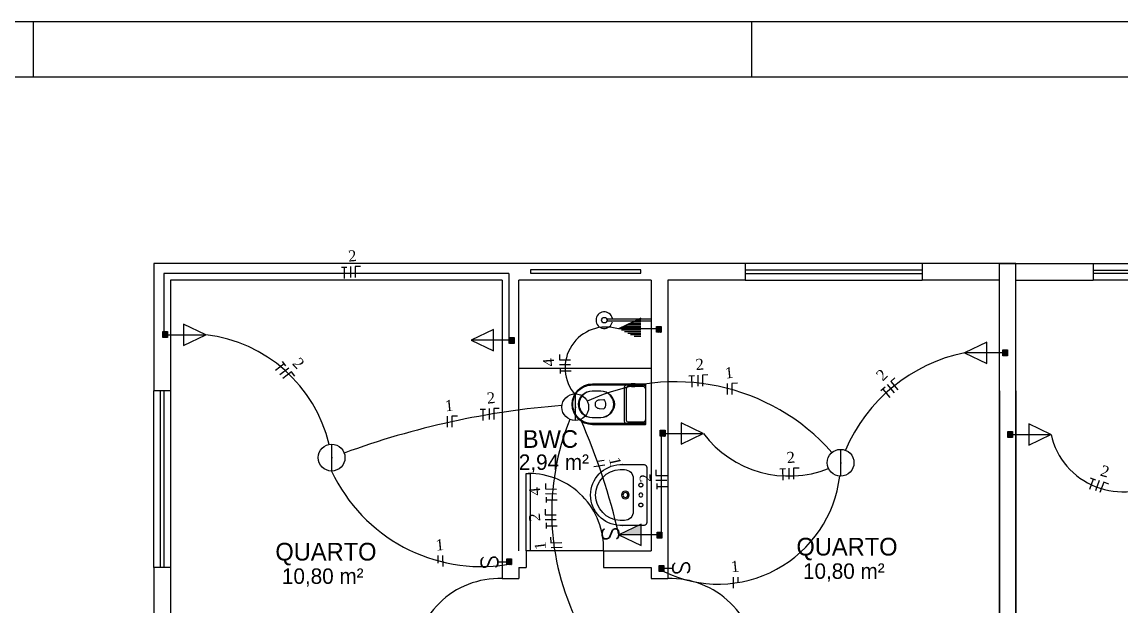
# Model space of a CAD drawing. Header units: inches. Extents: x 645122 to 645329, y 8794230 to 8794268.
# Drawn here: x 645140.05 to 645150, y 8794257.05 to 8794262.33 of the extents above; entities that cross this region are included whole.
import ezdxf

# ---------------------------------------------------------------- set-up
doc = ezdxf.new("R2010")
doc.units = ezdxf.units.IN
doc.header["$LTSCALE"] = 8
doc.header["$MEASUREMENT"] = 0
doc.linetypes.add('HIDDEN', pattern=[0.375, 0.25, -0.125])
for name, color, linetype in [('pena01', 8, 'Continuous'), ('pena02', 7, 'Continuous'), ('pena03', 2, 'Continuous'), ('pena1', 8, 'Continuous'), ('pena2', 7, 'Continuous'), ('pena3', 2, 'Continuous'), ('pena9', 6, 'Continuous'), ('SAN', 7, 'Continuous'), ('SANFINAL', 1, 'Continuous')]:
    doc.layers.add(name, color=color, linetype=linetype)
doc.styles.add('ARIAL', font='arial.ttf', dxfattribs={"height": 36})
doc.styles.add('rocha', font='times.ttf')
doc.styles.add('ROMANS', font='romans', dxfattribs={"height": 0.2})

# ---------------------------------------------------------------- blocks, each defined once
blk = doc.blocks.new('Cp-616-S')
at = {"layer": 'Defpoints', "color": 0, "linetype": 'ByBlock'}
for p in [(0.268, 0), (0.1196, -0.665)]:
    blk.add_point(p, dxfattribs=at)
at = {"layer": 'SAN'}
for points in [[(0.268, 0, -0.329256), (0.2713, -0.0038), (0.2713, -0.481, -0.412623), (0.0863, -0.665, -0.412623), (-0.0987, -0.481), (-0.0987, -0.1295), (-0.1027, -0.1295), (-0.1027, -0.0945), (-0.0987, -0.0945), (-0.0987, -0.0038, -0.329256), (-0.0955, 0), (-0.0863, 0), (0.0863, 0), (0.2592, 0)], [(0.0863, -0.606, -0.418544), (-0.0357, -0.485), (-0.0357, -0.406, -0.411864), (0.0863, -0.283, -0.411864), (0.2083, -0.406), (0.2083, -0.485, -0.418544)], [(0.0863, -0.455, -0.428571), (0.0463, -0.418), (0.0433, -0.378, -0.16754), (0.0863, -0.363, -0.16754), (0.1293, -0.378), (0.1263, -0.418, -0.428571)]]:
    blk.add_lwpolyline(points, format="xyb", close=True, dxfattribs=at)
for points in [[(0.2413, 0, -0.436499), (0.2613, -0.02), (0.2613, -0.17, -0.438636), (0.2413, -0.19), (0.0863, -0.19), (-0.0687, -0.19, -0.438636), (-0.0887, -0.17), (-0.0887, -0.1295, -0.462949)], [(-0.0887, -0.0945), (-0.0887, -0.02, -0.436499), (-0.0687, 0)]]:
    blk.add_lwpolyline(points, format="xyb", dxfattribs=at)
at = {"layer": 'SANFINAL'}
for points in [[(-0.0887, -0.02), (-0.0887, -0.0024, -0.407321), (-0.0867, 0)], [(-0.0537, 0, 0.324141), (-0.0737, -0.02), (-0.0737, -0.16, 0.333333), (-0.0587, -0.175), (0.0863, -0.175), (0.2313, -0.175, 0.333333), (0.2463, -0.16), (0.2463, -0.02, 0.324141), (0.2263, 0, 0.324141)], [(-0.0737, -0.064), (-0.0757, -0.064, 0.374703), (-0.0765, -0.0644, 0.322191), (-0.0765, -0.0816, 0.322509), (-0.0757, -0.082), (-0.0737, -0.082)], [(0.2463, -0.082), (0.2483, -0.082, 0.322509), (0.249, -0.0816, 0.322191), (0.249, -0.0644, 0.374703), (0.2483, -0.064), (0.2463, -0.064)], [(0.2613, -0.0185), (0.2613, -0.0024, 0.407321), (0.2592, 0, 0.407321)], [(0.2613, -0.1716), (0.2613, -0.481, -0.416038), (0.0863, -0.659, -0.416038), (-0.0887, -0.481), (-0.0887, -0.1716)]]:
    blk.add_lwpolyline(points, format="xyb", dxfattribs=at)
for points in [[(-0.0987, -0.0945), (-0.0867, -0.0945), (-0.0867, -0.1295), (-0.0987, -0.1295)], [(-0.0867, -0.127), (-0.0757, -0.127), (-0.0757, -0.097), (-0.0867, -0.097)]]:
    blk.add_lwpolyline(points, dxfattribs=at)
blk.add_lwpolyline([(0.0863, -0.602, 0.418677), (0.2043, -0.485), (0.2043, -0.406, 0.411784), (0.0863, -0.287, 0.411784), (-0.0317, -0.406), (-0.0317, -0.485, 0.418677)], format="xyb", close=True, dxfattribs=at)
blk = doc.blocks.new('L60-c60-S')
for start, end in [(177.56225, 177.77047), (2.22953, 2.43775)]:
    blk.add_arc((0.1245, -0.2338), 0.2752, start, end)
at = {"layer": 'Defpoints', "linetype": 'ByBlock'}
for p in [(-0.1245, 0), (0.3735, 0), (-0.1505, -0.2445), (0.3995, -0.2445), (0.1245, -0.51)]:
    blk.add_point(p, dxfattribs=at)
at = {"layer": 'SAN'}
for points in [[(-0.1505, -0.2445), (-0.1505, -0.026, -0.369445), (-0.1245, 0), (0.1245, 0), (0.3735, 0, -0.369445), (0.3995, -0.026), (0.3995, -0.2445, -0.40213), (0.1245, -0.51, -0.40213)], [(0.1245, -0.0375, 1), (0.1245, -0.0725, 1)], [(0.1245, -0.124), (0.2735, -0.124, -0.410423), (0.3545, -0.2029), (0.3545, -0.2436, -0.401806), (0.1245, -0.464, -0.401806), (-0.1055, -0.2436), (-0.1055, -0.2029, -0.410423), (-0.0245, -0.124)], [(0.1245, -0.16, 1), (0.1245, -0.23, 1)]]:
    blk.add_lwpolyline(points, format="xyb", close=True, dxfattribs=at)
at = {"layer": 'SAN', "linetype": 'HIDDEN'}
for centre in [(0.0345, -0.055), (0.2145, -0.055)]:
    blk.add_circle(centre, 0.0175, dxfattribs=at)
at = {"layer": 'SANFINAL'}
blk.add_lwpolyline([(0.1245, -0.2175, 1), (0.1245, -0.1725, 1)], format="xyb", close=True, dxfattribs=at)

msp = doc.modelspace()

# ---------------------------------------------------------------- hatches: boundary and pattern name
at = {"layer": 'pena03', "linetype": 'Continuous'}
h = msp.add_hatch(dxfattribs=at)
h.set_pattern_fill('ANSI31', color=256, scale=0.04027, angle=1080, style=0)
h.set_pattern_definition([(45, (645156.4751163, 8794285.532116), (-0.0035593644, 0.0035593644), [])])
h.paths.add_polyline_path([(645145.7943, 8794259.5765), (645145.8366, 8794259.5765), (645145.8366, 8794259.523), (645145.7943, 8794259.523)])
at = {"layer": 'pena2'}
h = msp.add_hatch(color=2, dxfattribs=at)
h.paths.add_polyline_path([(645145.6044, 8794257.7608), (645145.4553, 8794257.6895), (645145.6043, 8794257.6893)])
h.paths.add_polyline_path([(645145.6564, 8794257.7857), (645145.6044, 8794257.7608), (645145.6043, 8794257.6893), (645145.6563, 8794257.6892)])
at = {"layer": 'pena3', "linetype": 'Continuous'}
h = msp.add_hatch(dxfattribs=at)
h.set_pattern_fill('ANSI31', color=256, scale=0.04027, angle=1260, style=0)
h.set_pattern_definition([(225, (645130.689804, 8794233.5201054), (0.0035593644, -0.0035593644), [])])
h.paths.add_polyline_path([(645141.3707, 8794259.4757), (645141.3284, 8794259.4757), (645141.3284, 8794259.5292), (645141.3707, 8794259.5292)])
h = msp.add_hatch(dxfattribs=at)
h.set_pattern_fill('ANSI31', color=256, scale=0.04027, angle=1080, style=0)
h.set_pattern_definition([(45, (645155.145285, 8794285.4318284), (-0.0035593644, 0.0035593644), [])])
h.paths.add_polyline_path([(645144.4644, 8794259.4762), (645144.5067, 8794259.4762), (645144.5067, 8794259.4227), (645144.4644, 8794259.4227)])
h = msp.add_hatch(dxfattribs=at)
h.set_pattern_fill('ANSI31', color=256, scale=0.04027, angle=1080, style=0)
h.set_pattern_definition([(45, (645159.611587, 8794285.318763), (-0.0035593644, 0.0035593644), [])])
h.paths.add_polyline_path([(645148.9307, 8794259.3631), (645148.973, 8794259.3631), (645148.973, 8794259.3096), (645148.9307, 8794259.3096)])
h = msp.add_hatch(dxfattribs=at)
h.set_pattern_fill('ANSI31', color=256, scale=0.04027, angle=1260, style=0)
h.set_pattern_definition([(225, (645135.1915757, 8794232.626361), (0.0035593644, -0.0035593644), [])])
h.paths.add_polyline_path([(645145.8724, 8794258.582), (645145.8301, 8794258.582), (645145.8301, 8794258.6355), (645145.8724, 8794258.6355)])
h = msp.add_hatch(dxfattribs=at)
h.set_pattern_fill('ANSI31', color=256, scale=0.04027, angle=1260, style=0)
h.set_pattern_definition([(225, (645138.337207, 8794232.616121), (0.0035593644, -0.0035593644), [])])
h.paths.add_polyline_path([(645149.0181, 8794258.5718), (645148.9758, 8794258.5718), (645148.9758, 8794258.6253), (645149.0181, 8794258.6253)])
h = msp.add_hatch(dxfattribs=at)
h.set_pattern_fill('ANSI31', color=256, scale=0.04027, angle=1079.92586, style=0)
h.set_pattern_definition([(44.92586, (645156.5161313, 8794283.6559253), (-0.0035547556, 0.0035639672), [])])
h.paths.add_polyline_path([(645145.8017, 8794257.7141), (645145.844, 8794257.7141), (645145.8439, 8794257.6606), (645145.8016, 8794257.6606)])
at = {"layer": 'pena3'}
h = msp.add_hatch(dxfattribs=at)
h.set_pattern_fill('ANSI31', color=256, scale=0.04027, angle=1440.02349, style=0)
h.set_pattern_definition([(45.023495, (645155.1109887, 8794283.4336443), (-0.0035608236, 0.00355790455), [])])
h.paths.add_polyline_path([(645144.4408, 8794257.4736), (645144.4831, 8794257.4736), (645144.4831, 8794257.4201), (645144.4408, 8794257.4201)])
h = msp.add_hatch(dxfattribs=at)
h.set_pattern_fill('ANSI31', color=256, scale=0.04027, angle=1260.06928, style=0)
h.set_pattern_definition([(225.069283, (645135.21262, 8794231.3894963), (0.00356366585, -0.0035550577), [])])
h.paths.add_polyline_path([(645145.8621, 8794257.358), (645145.8198, 8794257.358), (645145.8197, 8794257.4115), (645145.862, 8794257.4115)])

# ---------------------------------------------------------------- linework, layer by layer
at = {"layer": 'pena01'}
for p, q in [((645144.4761, 8794257.4736), (645144.476, 8794257.4201)), ((645145.8268, 8794257.358), (645145.8268, 8794257.4115))]:
    msp.add_line(p, q, dxfattribs=at)
at = {"layer": 'pena02'}
for centre in [(645143.6883, 8794254.7959), (645141.4835, 8794254.3391), (645146.0893, 8794254.2928)]:
    msp.add_arc(centre, 4.2743, 71.15286, 71.27884, dxfattribs=at)
at = {"layer": 'pena03'}
for p, q in [((645145.6527, 8794259.6497), (645145.4514, 8794259.5531)), ((645145.6527, 8794259.6212), (645145.5924, 8794259.6212)), ((645145.6527, 8794259.6325), (645145.6158, 8794259.6325)), ((645145.4514, 8794259.5531), (645145.4514, 8794259.5531)), ((645145.796, 8794259.5533), (645145.4525, 8794259.5533)), ((645145.6527, 8794259.5659), (645145.4778, 8794259.5659)), ((645145.6527, 8794259.5407), (645145.4778, 8794259.5407)), ((645145.6527, 8794259.5797), (645145.5065, 8794259.5797)), ((645145.6527, 8794259.5269), (645145.5065, 8794259.5269)), ((645145.6527, 8794259.5935), (645145.5351, 8794259.5935)), ((645145.6527, 8794259.5131), (645145.5351, 8794259.5131)), ((645145.6527, 8794259.6061), (645145.5612, 8794259.6061)), ((645145.7943, 8794259.523), (645145.7943, 8794259.5765)), ((645145.7943, 8794259.5765), (645145.8366, 8794259.5765)), ((645145.8366, 8794259.523), (645145.7943, 8794259.523)), ((645145.796, 8794259.5533), (645145.796, 8794259.5533)), ((645145.8366, 8794259.5765), (645145.8366, 8794259.523)), ((645145.6527, 8794259.5005), (645145.5612, 8794259.5005)), ((645145.6527, 8794259.4854), (645145.5924, 8794259.4854))]:
    msp.add_line(p, q, dxfattribs=at)
at = {"layer": 'pena1'}
for p, q in [((645165.1581, 8794262.3311), (645121.9447, 8794262.3311)), ((645140.1581, 8794261.8311), (645140.1581, 8794262.3311)), ((645146.6581, 8794261.8311), (645146.6581, 8794262.3311)), ((645146.5982, 8794260.144), (645141.2482, 8794260.144)), ((645148.1982, 8794260.144), (645146.5982, 8794260.1442)), ((645149.0482, 8794260.144), (645148.1982, 8794260.144)), ((645148.8982, 8794258.994), (645148.8982, 8794260.144)), ((645148.8982, 8794260.144), (645149.7482, 8794260.144)), ((645149.0482, 8794258.994), (645149.0482, 8794260.144)), ((645149.7482, 8794260.144), (645151.3482, 8794260.1442)), ((645148.1982, 8794260.0836), (645146.5982, 8794260.0838)), ((645146.5982, 8794260.054), (645148.1982, 8794260.054)), ((645149.7482, 8794260.0836), (645151.3482, 8794260.0838)), ((645151.3482, 8794260.054), (645149.7482, 8794260.054)), ((645144.5482, 8794257.544), (645144.5482, 8794259.994)), ((645146.5982, 8794259.994), (645145.8982, 8794259.994)), ((645146.5982, 8794259.9945), (645148.1982, 8794259.9944)), ((645148.8982, 8794259.994), (645148.1982, 8794259.994)), ((645148.8982, 8794258.994), (645148.8982, 8794259.994)), ((645149.0482, 8794258.994), (645149.0482, 8794259.994)), ((645149.0482, 8794259.994), (645149.7482, 8794259.994)), ((645151.3482, 8794259.9945), (645149.7482, 8794259.9944)), ((645145.7482, 8794259.6429), (645145.3461, 8794259.6429)), ((645145.7482, 8794259.6229), (645145.3461, 8794259.6229)), ((645145.7466, 8794259.6596), (645145.7466, 8794259.6596)), ((645145.7482, 8794259.194), (645144.5482, 8794259.194)), ((645141.2482, 8794257.394), (645141.2482, 8794258.994)), ((645141.3082, 8794257.394), (645141.3082, 8794258.994)), ((645141.3378, 8794258.994), (645141.3379, 8794257.394)), ((645141.3978, 8794258.994), (645141.3979, 8794257.394)), ((645144.6158, 8794257.544), (645144.6158, 8794257.394)), ((645145.3158, 8794257.544), (645144.6158, 8794257.544)), ((645145.3158, 8794257.544), (645145.3158, 8794257.394)), ((645141.2482, 8794257.394), (645141.2482, 8794256.5372))]:
    msp.add_line(p, q, dxfattribs=at)
for points in [[(645141.2482, 8794260.144), (645141.2482, 8794258.994)], [(645146.5982, 8794260.144), (645146.5982, 8794259.994)], [(645148.1982, 8794260.144), (645148.1982, 8794259.994)], [(645149.7482, 8794260.144), (645149.7482, 8794259.994)], [(645144.3982, 8794259.994), (645141.3982, 8794259.994), (645141.3982, 8794258.994)], [(645144.3982, 8794259.994), (645144.3982, 8794257.294)], [(645145.7482, 8794259.994), (645144.5482, 8794259.994)], [(645145.7482, 8794259.994), (645145.7482, 8794257.544)], [(645145.8982, 8794259.994), (645145.8982, 8794257.294)], [(645141.3982, 8794258.994), (645141.2482, 8794258.994)], [(645148.8982, 8794256.394), (645148.8982, 8794258.994)], [(645148.8982, 8794258.994), (645148.8982, 8794256.394)], [(645149.0482, 8794258.994), (645149.0482, 8794256.394)], [(645149.0482, 8794256.394), (645149.0482, 8794258.994)], [(645145.3158, 8794257.544), (645145.7482, 8794257.544)], [(645141.3982, 8794257.394), (645141.2482, 8794257.394)], [(645141.3982, 8794257.394), (645141.3982, 8794256.394)], [(645144.5482, 8794257.394), (645144.5482, 8794257.294)], [(645144.5482, 8794257.394), (645144.6158, 8794257.394)], [(645145.3158, 8794257.394), (645145.7482, 8794257.394)], [(645145.7482, 8794257.394), (645145.7482, 8794257.294)], [(645144.3982, 8794257.294), (645144.5482, 8794257.294)], [(645145.7482, 8794257.294), (645145.8982, 8794257.294)]]:
    msp.add_lwpolyline(points, dxfattribs=at)
at = {"layer": 'pena1', "linetype": 'HIDDEN', "ltscale": 0.5}
msp.add_lwpolyline([(645144.655, 8794260.0577), (645145.655, 8794260.0577), (645145.655, 8794260.0877), (645144.655, 8794260.0877)], close=True, dxfattribs=at)
at = {"layer": 'pena1'}
msp.add_lwpolyline([(645144.6158, 8794257.544), (645144.6158, 8794258.244), (645144.6508, 8794258.244), (645144.6508, 8794257.544)], close=True, dxfattribs=at)
msp.add_circle((645145.3232, 8794259.6329), 0.025, dxfattribs=at)
for centre, radius, start, end in [((645145.3232, 8794259.6329), 0.075, 11.53696, 348.46304), ((645144.642, 8794257.5698), 0.6743, 357.81173, 90.7416), ((645144.3744, 8794256.5182), 0.7762, 88.24178, 180.59396), ((645145.922, 8794256.5182), 0.7762, 359.40604, 91.75822)]:
    msp.add_arc(centre, radius, start, end, dxfattribs=at)
at = {"layer": 'pena2'}
for p, q in [((645142.9942, 8794260.1098), (645142.9442, 8794260.1094)), ((645142.9693, 8794260.1097), (645142.9701, 8794260.0097)), ((645143.0251, 8794260.1178), (645143.0259, 8794260.0178)), ((645143.1176, 8794260.1185), (645143.0676, 8794260.1181)), ((645143.0676, 8794260.1181), (645143.0684, 8794260.0181)), ((645144.9168, 8794259.3231), (645144.9165, 8794259.2731)), ((645142.4274, 8794259.2386), (645142.348, 8794259.1779)), ((645142.4424, 8794259.2187), (645142.4121, 8794259.2585)), ((645144.9162, 8794259.2306), (645145.0162, 8794259.2299)), ((645144.9165, 8794259.2731), (645145.0165, 8794259.2724)), ((645142.4674, 8794259.1988), (645142.3879, 8794259.1381)), ((645142.4932, 8794259.165), (645142.4137, 8794259.1043)), ((645142.5235, 8794259.1253), (645142.4932, 8794259.165)), ((645144.9237, 8794259.1996), (645144.9234, 8794259.1496)), ((645144.9234, 8794259.1747), (645145.0234, 8794259.174)), ((645146.1379, 8794259.1276), (645146.0879, 8794259.1272)), ((645146.113, 8794259.1276), (645146.1138, 8794259.0276)), ((645146.1688, 8794259.1356), (645146.1696, 8794259.0356)), ((645146.2613, 8794259.1363), (645146.2113, 8794259.136)), ((645146.2113, 8794259.136), (645146.2121, 8794259.036)), ((645147.9532, 8794259.1105), (645147.9148, 8794259.0784)), ((645146.4347, 8794259.0599), (645146.436, 8794258.9599)), ((645146.5272, 8794259.061), (645146.4772, 8794259.0604)), ((645146.4772, 8794259.0604), (645146.4785, 8794258.9604)), ((645147.8634, 8794259.0254), (645147.825, 8794258.9933)), ((645147.8822, 8794259.0512), (645147.9463, 8794258.9744)), ((645147.9148, 8794259.0784), (645147.9789, 8794259.0017)), ((645147.8442, 8794259.0095), (645147.9083, 8794258.9328)), ((645144.2491, 8794258.8246), (645144.1991, 8794258.8242)), ((645144.2242, 8794258.8246), (645144.225, 8794258.7246)), ((645144.28, 8794258.8326), (645144.2808, 8794258.7326)), ((645144.3725, 8794258.8334), (645144.3225, 8794258.833)), ((645144.3225, 8794258.833), (645144.3233, 8794258.733)), ((645143.9011, 8794258.7633), (645143.9024, 8794258.6633)), ((645143.9936, 8794258.7644), (645143.9436, 8794258.7638)), ((645143.9436, 8794258.7638), (645143.9449, 8794258.6638)), ((645145.3287, 8794258.319), (645145.2295, 8794258.3062)), ((645145.3233, 8794258.3612), (645145.2608, 8794258.3531)), ((645145.7909, 8794258.2766), (645145.7905, 8794258.2266)), ((645145.7905, 8794258.2266), (645145.8905, 8794258.2258)), ((645146.9619, 8794258.2858), (645146.9119, 8794258.2854)), ((645146.937, 8794258.2857), (645146.9378, 8794258.1857)), ((645146.9928, 8794258.2937), (645146.9936, 8794258.1937)), ((645147.0853, 8794258.2945), (645147.0353, 8794258.2941)), ((645147.0353, 8794258.2941), (645147.0361, 8794258.1941)), ((645144.7915, 8794258.1549), (645144.7911, 8794258.1049)), ((645145.7902, 8794258.1841), (645145.8902, 8794258.1833)), ((645145.7977, 8794258.1531), (645145.7973, 8794258.1031)), ((645145.7974, 8794258.1282), (645145.8973, 8794258.1274)), ((645149.7475, 8794258.1927), (645149.713, 8794258.0988)), ((645149.7708, 8794258.184), (645149.7239, 8794258.2012)), ((645149.8025, 8794258.1806), (645149.7681, 8794258.0867)), ((645149.8424, 8794258.1659), (645149.808, 8794258.0721)), ((645149.8894, 8794258.1487), (645149.8424, 8794258.1659)), ((645144.7908, 8794258.0624), (645144.8908, 8794258.0617)), ((645144.7911, 8794258.1049), (645144.8911, 8794258.1042)), ((645144.7984, 8794258.0314), (645144.798, 8794257.9814)), ((645144.7892, 8794257.9207), (645144.7888, 8794257.8707)), ((645144.7981, 8794258.0065), (645144.898, 8794258.0058)), ((645144.7885, 8794257.8282), (645144.8885, 8794257.8275)), ((645144.7888, 8794257.8707), (645144.8888, 8794257.87)), ((645144.796, 8794257.7972), (645144.7957, 8794257.7472)), ((645144.7957, 8794257.7723), (645144.8957, 8794257.7716)), ((645144.8374, 8794257.6674), (645144.8393, 8794257.6175)), ((645144.8393, 8794257.6175), (645144.9392, 8794257.6211)), ((645144.8408, 8794257.575), (645144.9407, 8794257.5786)), ((645143.817, 8794257.5023), (645143.8179, 8794257.4326)), ((645143.8595, 8794257.5028), (645143.8607, 8794257.4028)), ((645146.4885, 8794257.3072), (645146.4897, 8794257.2072)), ((645146.5309, 8794257.3077), (645146.5316, 8794257.2581))]:
    msp.add_line(p, q, dxfattribs=at)
for points in [[(645144.4582, 8794260.054), (645141.3382, 8794260.054), (645141.3382, 8794259.4778)], [(645144.4582, 8794260.054), (645144.4582, 8794259.4227)], [(645145.8382, 8794258.6355), (645145.8382, 8794257.6606)]]:
    msp.add_lwpolyline(points, dxfattribs=at)
for centre, radius, start, end in [((645145.3386, 8794259.2002), 0.3705, 72.27344, 221.29523), ((645141.5651, 8794258.207), 1.3029, 13.33315, 83.26813), ((645148.8877, 8794257.8651), 1.5038, 101.63557, 156.8947), ((645145.9655, 8794257.1835), 1.8912, 41.43324, 114.90952), ((645145.5344, 8794251.4158), 7.4685, 94.56506, 110.08758), ((645145.5344, 8794251.4158), 7.4685, 93.81049, 93.85671), ((645147.0807, 8794257.8922), 2.2334, 155.56914, 155.80994), ((645145.9655, 8794257.1835), 1.8912, 117.3961, 117.52831), ((645147.0807, 8794257.8922), 2.2334, 157.85944, 206.65634), ((645139.6603, 8794256.3511), 5.9475, 13.0041, 23.62218), ((645146.9947, 8794259.1941), 0.9723, 217.13473, 291.54349), ((645150.0161, 8794258.7465), 0.6678, 192.94607, 303.84127), ((645144.2126, 8794258.9003), 1.4977, 205.01162, 278.76284), ((645146.3526, 8794258.3521), 1.1086, 243.73483, 353.20849)]:
    msp.add_arc(centre, radius, start, end, dxfattribs=at)
at = {"layer": 'pena3'}
for p, q in [((645141.3284, 8794259.4757), (645141.3284, 8794259.5292)), ((645141.3284, 8794259.5292), (645141.3707, 8794259.5292)), ((645141.3707, 8794259.5292), (645141.3707, 8794259.4757)), ((645141.7174, 8794259.5011), (645141.5161, 8794259.5977)), ((645141.5161, 8794259.5977), (645141.5161, 8794259.4044)), ((645144.319, 8794259.5475), (645144.1177, 8794259.4509)), ((645144.319, 8794259.3542), (645144.319, 8794259.5475)), ((645141.3707, 8794259.4757), (645141.3284, 8794259.4757)), ((645141.3728, 8794259.5009), (645141.7163, 8794259.5009)), ((645141.3728, 8794259.5009), (645141.3728, 8794259.5009)), ((645141.5161, 8794259.4044), (645141.7174, 8794259.5011)), ((645141.7174, 8794259.5011), (645141.7174, 8794259.5011)), ((645144.1177, 8794259.4509), (645144.319, 8794259.3542)), ((645144.1177, 8794259.4509), (645144.1177, 8794259.4509)), ((645144.4623, 8794259.4511), (645144.1188, 8794259.4511)), ((645144.4623, 8794259.4511), (645144.4623, 8794259.4511)), ((645144.4644, 8794259.4227), (645144.4644, 8794259.4762)), ((645144.4644, 8794259.4762), (645144.5067, 8794259.4762)), ((645144.5067, 8794259.4227), (645144.4644, 8794259.4227)), ((645144.5067, 8794259.4762), (645144.5067, 8794259.4227)), ((645148.7853, 8794259.4345), (645148.584, 8794259.3378)), ((645148.7853, 8794259.2412), (645148.7853, 8794259.4345)), ((645148.584, 8794259.3378), (645148.7853, 8794259.2412)), ((645148.584, 8794259.3378), (645148.584, 8794259.3378)), ((645148.9286, 8794259.338), (645148.5851, 8794259.338)), ((645148.9286, 8794259.338), (645148.9286, 8794259.338)), ((645148.9307, 8794259.3096), (645148.9307, 8794259.3631)), ((645148.9307, 8794259.3631), (645148.973, 8794259.3631)), ((645148.973, 8794259.3096), (645148.9307, 8794259.3096)), ((645148.973, 8794259.3631), (645148.973, 8794259.3096)), ((645145.0602, 8794258.9663), (645145.0602, 8794258.7239)), ((645145.8301, 8794258.582), (645145.8301, 8794258.6355)), ((645145.8301, 8794258.6355), (645145.8724, 8794258.6355)), ((645145.8724, 8794258.6355), (645145.8724, 8794258.582)), ((645146.2192, 8794258.6073), (645146.0178, 8794258.704)), ((645146.0178, 8794258.704), (645146.0178, 8794258.5107)), ((645148.9758, 8794258.5718), (645148.9758, 8794258.6253)), ((645148.9758, 8794258.6253), (645149.0181, 8794258.6253)), ((645149.0181, 8794258.6253), (645149.0181, 8794258.5718)), ((645149.3648, 8794258.5971), (645149.1635, 8794258.6937)), ((645149.1635, 8794258.6937), (645149.1635, 8794258.5004)), ((645145.8724, 8794258.582), (645145.8301, 8794258.582)), ((645145.8745, 8794258.6071), (645146.218, 8794258.6071)), ((645145.8745, 8794258.6071), (645145.8745, 8794258.6071)), ((645146.0178, 8794258.5107), (645146.2192, 8794258.6073)), ((645146.2192, 8794258.6073), (645146.2192, 8794258.6073)), ((645149.0181, 8794258.5718), (645148.9758, 8794258.5718)), ((645149.0202, 8794258.5969), (645149.3637, 8794258.5969)), ((645149.0202, 8794258.5969), (645149.0202, 8794258.5969)), ((645149.1635, 8794258.5004), (645149.3648, 8794258.5971)), ((645149.3648, 8794258.5971), (645149.3648, 8794258.5971)), ((645142.8554, 8794258.5095), (645142.8554, 8794258.2671)), ((645147.4612, 8794258.4633), (645147.4612, 8794258.2208)), ((645145.6564, 8794257.7857), (645145.4549, 8794257.6893)), ((645145.6561, 8794257.5924), (645145.6564, 8794257.7857)), ((645145.4549, 8794257.6893), (645145.6561, 8794257.5924)), ((645145.4549, 8794257.6893), (645145.4549, 8794257.6893)), ((645145.7996, 8794257.689), (645145.4561, 8794257.6895)), ((645145.7996, 8794257.689), (645145.7996, 8794257.689)), ((645145.8016, 8794257.6606), (645145.8017, 8794257.7141)), ((645145.8439, 8794257.6606), (645145.8016, 8794257.6606)), ((645145.8017, 8794257.7141), (645145.844, 8794257.7141)), ((645145.844, 8794257.7141), (645145.8439, 8794257.6606)), ((645144.3602, 8794257.4468), (645144.4408, 8794257.4469)), ((645144.4408, 8794257.4736), (645144.4831, 8794257.4736)), ((645144.4408, 8794257.4201), (645144.4408, 8794257.4736)), ((645144.4831, 8794257.4201), (645144.4408, 8794257.4201)), ((645144.4831, 8794257.4736), (645144.4831, 8794257.4201)), ((645145.8197, 8794257.4115), (645145.862, 8794257.4115)), ((645145.8198, 8794257.358), (645145.8197, 8794257.4115)), ((645145.8621, 8794257.358), (645145.8198, 8794257.358)), ((645145.862, 8794257.4115), (645145.8621, 8794257.358)), ((645145.9426, 8794257.3849), (645145.862, 8794257.3848))]:
    msp.add_line(p, q, dxfattribs=at)
for centre in [(645145.0602, 8794258.8451), (645142.8554, 8794258.3883), (645147.4612, 8794258.342)]:
    msp.add_circle(centre, 0.1212, dxfattribs=at)
at = {"layer": 'pena9'}
msp.add_line((645164.6581, 8794261.8311), (645123.1947, 8794261.8311), dxfattribs=at)

# ---------------------------------------------------------------- block references
at = {"layer": 'pena1', "rotation": 270}
for name, p in [('Cp-616-S', (645145.697, 8794258.9573)), ('L60-c60-S', (645145.7088, 8794258.1745))]:
    msp.add_blockref(name, p, dxfattribs=at)

# ---------------------------------------------------------------- texts
at = {"layer": 'pena1', "attachment_point": 1, "style": 'ARIAL'}
for s, width, insert, char_height in [('{\\fCentury Gothic|b0|i0|c0|p34;BWC}', 0.4, (645144.5861, 8794258.637), 0.16), ('{\\fCentury Gothic|b0|i0|c0|p34;2,94 m²}', 28.950832, (645144.5496, 8794258.4176), 0.14), ('{\\fCentury Gothic|b0|i0|c0|p34;QUARTO}', 0.4, (645142.3464, 8794257.6172), 0.16), ('{\\fCentury Gothic|b0|i0|c0|p34;QUARTO}', 0.4, (645147.0616, 8794257.6626), 0.16), ('{\\fCentury Gothic|b0|i0|c0|p34;10,80 m²}', 28.950832, (645147.121, 8794257.4313), 0.14), ('{\\fCentury Gothic|b0|i0|c0|p34;10,80 m²}', 28.950832, (645142.4058, 8794257.3859), 0.14)]:
    msp.add_mtext_dynamic_manual_height_columns(s, width=width, gutter_width=180, heights=[0], dxfattribs=dict(at, insert=insert, char_height=char_height))
at = {"layer": 'pena2', "style": 'rocha'}
for s, rotation, p in [('2', 5.38586, (645143.0101, 8794260.1617)), ('2', 312.29898, (645142.4935, 8794259.2372)), ('4', 94.53178, (645144.8721, 8794259.2163)), ('2', 5.38586, (645146.1538, 8794259.1795)), ('1', 5.64464, (645146.4195, 8794259.1037)), ('2', 44.81584, (645147.8427, 8794259.0755)), ('1', 5.64464, (645143.8859, 8794258.8071)), ('2', 5.38586, (645144.265, 8794258.8765)), ('2', 5.38586, (645146.9778, 8794258.3376)), ('1', 282.28575, (645145.365, 8794258.3813)), ('2', 344.78352, (645149.8039, 8794258.2269)), ('2', 94.47728, (645145.7461, 8794258.1698)), ('4', 94.53178, (645144.7467, 8794258.048)), ('2', 94.53178, (645144.7444, 8794257.8138)), ('1', 5.64464, (645143.8018, 8794257.5461)), ('1', 97.01019, (645144.7973, 8794257.5587)), ('1', 5.64464, (645146.4732, 8794257.351))]:
    msp.add_text(s, height=0.1, rotation=rotation, dxfattribs=at).set_placement(p)
at = {"layer": 'pena3', "style": 'ROMANS'}
for rotation, p in [(270.06928, (645145.3038, 8794257.7636)), (90.02349, (645144.3599, 8794257.3766)), (270.06928, (645145.9428, 8794257.4551))]:
    msp.add_text('S', height=0.151, rotation=rotation, dxfattribs=at).set_placement(p)

doc.saveas('drawing.dxf')
